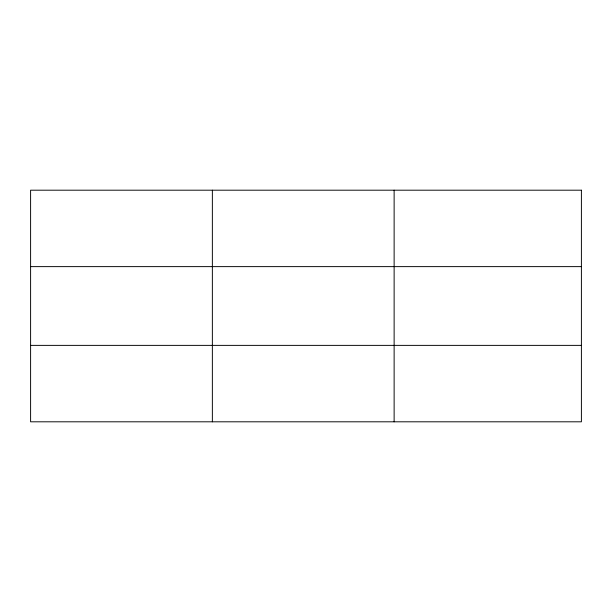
<?xml version="1.0" encoding="UTF-8"?>
<svg xmlns="http://www.w3.org/2000/svg" width="612" height="612" viewBox="0 0 612 612"><rect width="100%" height="100%" fill="white"/><g stroke="black" fill="none" stroke-linecap="round" stroke-linejoin="round"><path stroke-width="0.92" d="M212.364 190.194L212.364 421.806M394.128 190.194L394.128 421.806M30.6 266.625L581.4 266.625M30.6 345.375L581.4 345.375M581.4 190.194L581.4 421.806L30.6 421.806L30.6 190.194L581.4 190.194"/></g></svg>
